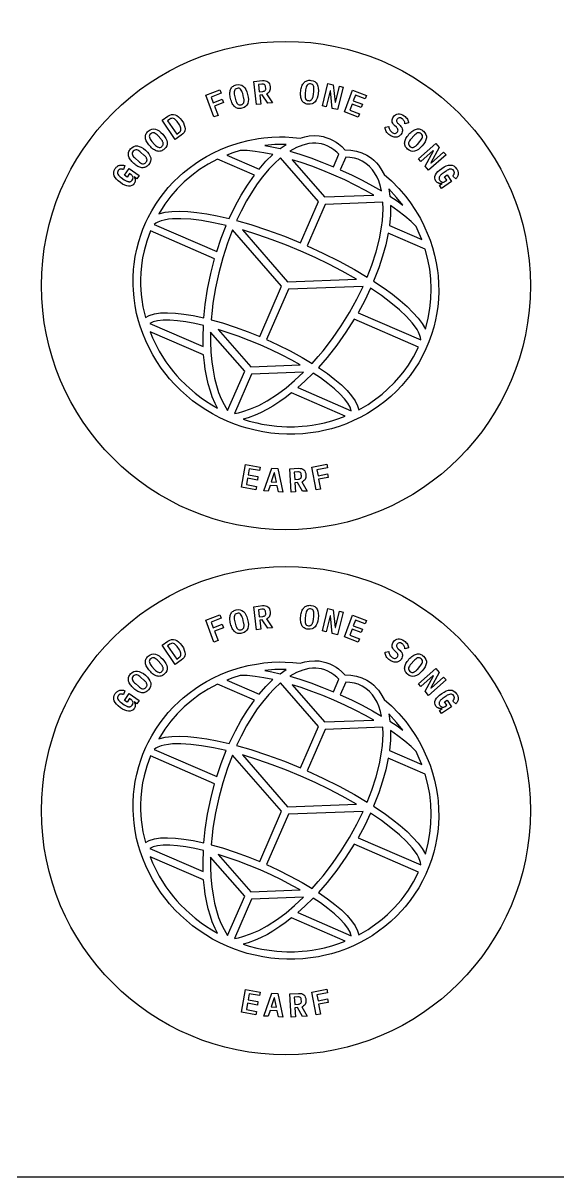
# Model space of a CAD drawing. Header units: millimetres. Extents: x 0 to 600, y 0 to 400.
# Drawn here: x 309.5 to 353.2, y 0 to 94.5 of the extents above; entities that cross this region are included whole.
import ezdxf

# ---------------------------------------------------------------- set-up
doc = ezdxf.new("R2010")
doc.units = ezdxf.units.MM
for name, color, linetype in [('CUT', 7, 'Continuous'), ('ENGRAVE_BACK_MIRRORED', 7, 'Continuous'), ('ENGRAVE_FRONT', 7, 'Continuous'), ('SHEET', 7, 'Continuous')]:
    doc.layers.add(name, color=color, linetype=linetype)

msp = doc.modelspace()

# ---------------------------------------------------------------- linework, layer by layer
at = {"layer": 'CUT'}
for centre in [(331, 73), (331, 30)]:
    msp.add_circle(centre, 20, dxfattribs=at)
at = {"layer": 'ENGRAVE_BACK_MIRRORED'}
for points in [[(342.992, 76.107), (343.16, 75.486), (343.295, 74.859), (343.396, 74.226), (343.445, 73.797), (343.49, 73.16), (343.499, 72.522), (343.475, 71.891), (343.417, 71.258), (343.324, 70.629), (343.243, 70.208), (343.094, 69.591), (342.912, 68.983), (342.697, 68.386), (342.452, 67.807), (342.174, 67.238), (341.865, 66.684), (341.526, 66.147), (341.158, 65.629), (340.763, 65.132), (340.48, 64.808), (340.045, 64.351), (339.58, 63.914), (339.092, 63.502), (338.582, 63.116), (338.052, 62.758), (337.682, 62.531), (337.12, 62.22), (336.541, 61.939), (335.947, 61.688), (335.345, 61.469), (334.726, 61.28), (334.096, 61.124), (333.667, 61.036), (333.024, 60.934), (332.376, 60.866), (331.724, 60.83), (331.071, 60.828), (330.417, 60.859), (329.77, 60.922), (329.121, 61.019), (328.477, 61.149), (327.84, 61.311), (327.416, 61.439), (326.795, 61.654), (326.187, 61.899), (325.588, 62.177), (325.006, 62.484), (324.441, 62.819), (323.894, 63.182), (323.366, 63.572), (322.858, 63.988), (322.377, 64.425), (321.916, 64.888), (321.479, 65.374), (321.199, 65.714), (320.807, 66.235), (320.442, 66.773), (320.109, 67.325), (319.803, 67.896), (319.527, 68.482), (319.283, 69.079), (319.071, 69.688), (318.947, 70.104), (318.79, 70.727), (318.667, 71.351), (318.577, 71.985), (318.522, 72.622), (318.503, 73.053), (318.505, 73.69), (318.54, 74.32), (318.584, 74.748), (318.676, 75.377), (318.802, 75.994), (318.962, 76.608), (319.155, 77.212), (319.303, 77.614), (319.548, 78.193), (319.733, 78.579), (320.029, 79.133), (320.358, 79.676), (320.716, 80.2), (320.974, 80.543), (321.375, 81.029), (321.806, 81.498), (322.262, 81.943), (322.584, 82.229), (323.075, 82.629), (323.592, 83.006), (323.953, 83.245), (324.503, 83.576), (325.071, 83.877), (325.65, 84.146), (326.249, 84.387), (326.66, 84.533), (327.28, 84.721), (327.904, 84.876), (328.761, 85.035), (329.192, 85.092), (329.836, 85.15), (330.488, 85.174), (330.929, 85.172), (331.578, 85.142), (332.161, 85.086), (332.542, 85.19), (332.907, 85.253), (333.364, 85.279), (333.719, 85.256), (334.046, 85.199), (334.277, 85.137), (334.588, 85.022), (334.806, 84.919), (335.099, 84.747), (335.301, 84.605), (335.571, 84.38), (335.825, 84.128), (336.303, 84.104), (336.773, 84.021), (337.216, 83.881), (337.629, 83.682), (338.007, 83.427), (338.182, 83.279), (338.419, 83.041), (338.575, 82.853), (338.775, 82.569), (339.028, 82.109), (339.627, 81.572), (340.233, 80.952), (340.798, 80.29), (341.193, 79.765), (341.555, 79.231), (341.782, 78.862), (341.999, 78.482), (342.292, 77.91), (342.641, 77.116), (342.793, 76.714), (342.992, 76.107)], [(331.032, 84.556), (330.084, 84.549), (329.285, 84.485), (329.846, 84.374), (330.529, 84.215), (331.032, 84.556)], [(335.33, 83.759), (335.161, 83.924), (334.927, 84.118), (334.685, 84.283), (334.435, 84.418), (334.178, 84.524), (333.913, 84.6), (333.456, 84.663), (333.171, 84.661), (332.878, 84.63), (332.375, 84.511), (331.855, 84.306), (331.309, 84.006), (332.129, 83.758), (333.032, 83.454), (333.947, 83.114), (334.886, 82.733), (335.33, 83.759)], [(328.417, 82.047), (325.401, 83.355), (324.626, 82.939), (323.942, 82.503), (323.293, 82.02), (322.681, 81.494), (322.109, 80.927), (321.581, 80.321), (321.098, 79.679), (320.593, 78.884), (321.111, 79.006), (321.67, 79.071), (322.293, 79.089), (322.979, 79.061), (323.722, 78.989), (324.52, 78.873), (325.364, 78.715), (326.361, 78.487), (326.869, 79.546), (327.344, 80.416), (327.848, 81.235), (328.417, 82.047)], [(329.933, 83.727), (329.207, 83.876), (328.489, 83.99), (327.834, 84.057), (327.259, 84.077), (326.658, 83.883), (326.16, 83.694), (328.809, 82.546), (329.367, 83.177), (329.933, 83.727)], [(326.964, 78.332), (328.122, 77.997), (329.488, 77.549), (330.876, 77.037), (332.185, 76.505), (333.657, 79.899), (330.559, 83.458), (330.027, 82.974), (329.599, 82.524), (329.073, 81.895), (328.661, 81.341), (328.262, 80.745), (327.781, 79.946), (327.326, 79.092), (326.964, 78.332)], [(338.184, 80.413), (337.513, 80.79), (336.677, 81.228), (335.811, 81.649), (334.924, 82.05), (334.025, 82.424), (333.125, 82.768), (332.234, 83.079), (331.5, 83.311), (334.15, 80.266), (338.184, 80.413)], [(335.448, 82.489), (336.368, 82.064), (337.241, 81.629), (338.081, 81.177), (338.822, 80.749), (338.735, 81.125), (338.592, 81.568), (338.462, 81.872), (338.26, 82.236), (338.089, 82.48), (337.834, 82.764), (337.551, 83.003), (337.239, 83.196), (336.898, 83.345), (336.623, 83.426), (336.232, 83.495), (335.893, 83.515), (335.448, 82.489)], [(340.555, 79.599), (340.056, 80.225), (339.413, 80.922), (339.508, 80.322), (340.091, 79.932), (340.555, 79.599)], [(338.826, 77.782), (338.894, 78.328), (338.932, 78.801), (338.948, 79.258), (338.935, 79.826), (334.22, 79.655), (332.748, 76.261), (334.032, 75.669), (335.354, 75.006), (336.615, 74.315), (337.651, 73.698), (338.025, 74.667), (338.379, 75.76), (338.65, 76.821), (338.826, 77.782)], [(342.114, 76.777), (341.912, 77.27), (341.643, 77.841), (341.235, 78.247), (340.739, 78.679), (340.164, 79.125), (339.559, 79.553), (339.544, 78.764), (339.466, 77.926), (342.114, 76.777)], [(326.115, 77.916), (325.071, 78.148), (324.104, 78.318), (323.215, 78.427), (322.415, 78.474), (321.715, 78.459), (321.406, 78.429), (321.039, 78.368), (320.8, 78.306), (320.531, 78.206), (320.368, 78.12), (320.216, 78.01), (325.345, 75.786), (325.71, 76.873), (326.115, 77.916)], [(325.832, 75.28), (325.5, 74.045), (325.234, 72.808), (325.034, 71.573), (324.959, 70.961), (324.89, 70.205), (325.801, 69.942), (326.849, 69.599), (327.916, 69.205), (328.855, 68.824), (330.642, 72.945), (326.629, 77.554), (326.217, 76.469), (325.832, 75.28)], [(332.223, 75.821), (331.047, 76.311), (329.87, 76.761), (328.705, 77.167), (327.435, 77.563), (331.135, 73.312), (336.767, 73.516), (335.611, 74.173), (334.518, 74.746), (333.384, 75.298), (332.223, 75.821)], [(319.503, 70.395), (319.811, 70.557), (320.243, 70.688), (320.741, 70.761), (321.319, 70.782), (321.956, 70.752), (322.661, 70.673), (323.418, 70.546), (324.286, 70.358), (324.398, 71.447), (324.592, 72.712), (324.854, 73.977), (325.169, 75.194), (319.909, 77.475), (319.609, 76.632), (319.4, 75.858), (319.28, 75.268), (319.218, 74.871), (319.137, 74.072), (319.114, 73.468), (319.117, 73.065), (319.165, 72.259), (319.211, 71.857), (319.307, 71.256), (319.503, 70.395)], [(338.176, 73.365), (339.024, 72.792), (339.716, 72.285), (340.347, 71.781), (340.907, 71.288), (341.396, 70.807), (341.809, 70.339), (342.143, 69.887), (342.408, 69.426), (342.643, 70.338), (342.782, 71.129), (342.863, 71.928), (342.887, 72.733), (342.852, 73.54), (342.76, 74.344), (342.611, 75.141), (342.386, 75.991), (339.369, 77.299), (339.166, 76.328), (338.912, 75.401), (338.602, 74.459), (338.176, 73.365)], [(336.197, 70.786), (336.801, 71.88), (337.312, 72.922), (331.204, 72.701), (329.418, 68.58), (330.339, 68.155), (331.355, 67.645), (332.322, 67.115), (333.136, 66.629), (333.641, 67.196), (334.037, 67.67), (334.801, 68.66), (335.522, 69.7), (336.197, 70.786)], [(342.028, 68.553), (342.005, 68.739), (341.956, 68.917), (341.845, 69.182), (341.726, 69.399), (341.521, 69.708), (341.331, 69.954), (340.864, 70.475), (340.283, 71.027), (339.596, 71.601), (338.811, 72.191), (337.927, 72.795), (337.443, 71.786), (336.899, 70.777), (342.028, 68.553)], [(324.246, 69.737), (323.557, 69.893), (322.81, 70.03), (322.122, 70.121), (321.503, 70.164), (320.959, 70.161), (320.502, 70.113), (320.139, 70.025), (319.867, 69.9), (324.231, 68.007), (324.219, 68.781), (324.246, 69.737)], [(333.661, 66.294), (334.391, 65.789), (335.001, 65.322), (335.541, 64.862), (335.998, 64.418), (336.378, 63.981), (336.665, 63.568), (336.865, 63.163), (336.957, 62.828), (337.72, 63.273), (338.058, 63.497), (338.548, 63.855), (338.864, 64.107), (339.319, 64.506), (339.891, 65.073), (340.419, 65.679), (340.666, 65.996), (341.015, 66.486), (341.437, 67.168), (341.847, 67.963), (336.587, 70.243), (335.914, 69.182), (335.169, 68.126), (334.379, 67.12), (333.661, 66.294)], [(319.886, 69.223), (320.088, 68.73), (320.35, 68.174), (320.641, 67.63), (320.851, 67.276), (321.188, 66.758), (321.429, 66.422), (321.811, 65.933), (322.08, 65.618), (322.36, 65.312), (322.799, 64.87), (323.105, 64.588), (323.581, 64.184), (324.078, 63.804), (324.419, 63.565), (324.947, 63.228), (325.401, 62.967), (325.205, 63.356), (324.975, 63.902), (324.819, 64.348), (324.642, 64.966), (324.527, 65.462), (324.403, 66.145), (324.331, 66.685), (324.27, 67.322), (319.886, 69.223)], [(324.869, 67.549), (324.94, 66.754), (325.036, 66.073), (325.162, 65.428), (325.316, 64.821), (325.498, 64.256), (325.706, 63.736), (325.938, 63.263), (326.234, 62.779), (327.626, 65.99), (324.839, 69.193), (324.835, 68.395), (324.869, 67.549)], [(325.47, 69.402), (328.12, 66.357), (332.154, 66.504), (331.482, 66.881), (330.647, 67.319), (329.781, 67.741), (328.893, 68.141), (327.994, 68.515), (327.095, 68.859), (326.204, 69.17), (325.47, 69.402)], [(326.797, 62.535), (327.108, 62.591), (327.476, 62.683), (328.115, 62.899), (328.78, 63.193), (329.464, 63.563), (330.301, 64.104), (331.007, 64.632), (331.712, 65.226), (332.432, 65.9), (328.189, 65.746), (326.797, 62.535)], [(336.347, 62.754), (336.252, 63.038), (336.068, 63.364), (335.791, 63.731), (335.422, 64.129), (334.967, 64.552), (334.43, 64.992), (333.82, 65.443), (333.235, 65.839), (332.556, 65.167), (331.982, 64.647), (336.347, 62.754)], [(331.456, 64.206), (330.949, 63.815), (330.505, 63.499), (329.923, 63.123), (329.482, 62.868), (328.909, 62.574), (328.477, 62.383), (327.922, 62.178), (327.504, 62.055), (328.004, 61.902), (328.611, 61.747), (329.019, 61.662), (329.636, 61.559), (330.256, 61.487), (330.671, 61.457), (331.086, 61.441), (331.709, 61.443), (332.329, 61.477), (332.741, 61.518), (333.15, 61.572), (333.76, 61.679), (334.162, 61.768), (334.757, 61.927), (335.342, 62.117), (335.84, 62.306), (331.456, 64.206)], [(342.992, 33.107), (343.16, 32.486), (343.295, 31.859), (343.396, 31.226), (343.445, 30.797), (343.49, 30.16), (343.499, 29.522), (343.475, 28.891), (343.417, 28.258), (343.324, 27.629), (343.243, 27.208), (343.094, 26.591), (342.912, 25.983), (342.697, 25.386), (342.452, 24.807), (342.174, 24.238), (341.865, 23.684), (341.526, 23.147), (341.158, 22.629), (340.763, 22.132), (340.48, 21.808), (340.045, 21.351), (339.58, 20.914), (339.092, 20.502), (338.582, 20.116), (338.052, 19.758), (337.682, 19.531), (337.12, 19.22), (336.541, 18.939), (335.947, 18.688), (335.345, 18.469), (334.726, 18.28), (334.096, 18.124), (333.667, 18.036), (333.024, 17.934), (332.376, 17.866), (331.724, 17.83), (331.071, 17.828), (330.417, 17.859), (329.77, 17.922), (329.121, 18.019), (328.477, 18.149), (327.84, 18.311), (327.416, 18.439), (326.795, 18.654), (326.187, 18.899), (325.588, 19.177), (325.006, 19.484), (324.441, 19.819), (323.894, 20.182), (323.366, 20.572), (322.858, 20.988), (322.377, 21.425), (321.916, 21.888), (321.479, 22.374), (321.199, 22.714), (320.807, 23.235), (320.442, 23.773), (320.109, 24.325), (319.803, 24.896), (319.527, 25.482), (319.283, 26.079), (319.071, 26.688), (318.947, 27.104), (318.79, 27.727), (318.667, 28.351), (318.577, 28.985), (318.522, 29.622), (318.503, 30.053), (318.505, 30.69), (318.54, 31.32), (318.584, 31.748), (318.676, 32.377), (318.802, 32.994), (318.962, 33.608), (319.155, 34.212), (319.303, 34.614), (319.548, 35.193), (319.733, 35.579), (320.029, 36.133), (320.358, 36.676), (320.716, 37.2), (320.974, 37.543), (321.375, 38.029), (321.806, 38.498), (322.262, 38.943), (322.584, 39.229), (323.075, 39.629), (323.592, 40.006), (323.953, 40.245), (324.503, 40.576), (325.071, 40.877), (325.65, 41.146), (326.249, 41.387), (326.66, 41.533), (327.28, 41.721), (327.904, 41.876), (328.761, 42.035), (329.192, 42.092), (329.836, 42.15), (330.488, 42.174), (330.929, 42.172), (331.578, 42.142), (332.161, 42.086), (332.542, 42.19), (332.907, 42.253), (333.364, 42.279), (333.719, 42.256), (334.046, 42.199), (334.277, 42.137), (334.588, 42.022), (334.806, 41.919), (335.099, 41.747), (335.301, 41.605), (335.571, 41.38), (335.825, 41.128), (336.303, 41.104), (336.773, 41.021), (337.216, 40.881), (337.629, 40.682), (338.007, 40.427), (338.182, 40.279), (338.419, 40.041), (338.575, 39.853), (338.775, 39.569), (339.028, 39.109), (339.627, 38.572), (340.233, 37.952), (340.798, 37.29), (341.193, 36.765), (341.555, 36.231), (341.782, 35.862), (341.999, 35.482), (342.292, 34.91), (342.641, 34.116), (342.793, 33.714), (342.992, 33.107)], [(335.33, 40.759), (335.161, 40.924), (334.927, 41.118), (334.685, 41.283), (334.435, 41.418), (334.178, 41.524), (333.913, 41.6), (333.456, 41.663), (333.171, 41.661), (332.878, 41.63), (332.375, 41.511), (331.855, 41.306), (331.309, 41.006), (332.129, 40.758), (333.032, 40.454), (333.947, 40.114), (334.886, 39.733), (335.33, 40.759)], [(329.933, 40.727), (329.207, 40.876), (328.489, 40.99), (327.834, 41.057), (327.259, 41.077), (326.658, 40.883), (326.16, 40.694), (328.809, 39.546), (329.367, 40.177), (329.933, 40.727)], [(331.032, 41.556), (330.084, 41.549), (329.285, 41.485), (329.846, 41.374), (330.529, 41.215), (331.032, 41.556)], [(328.417, 39.047), (325.401, 40.355), (324.626, 39.939), (323.942, 39.503), (323.293, 39.02), (322.681, 38.494), (322.109, 37.927), (321.581, 37.321), (321.098, 36.679), (320.593, 35.884), (321.111, 36.006), (321.67, 36.071), (322.293, 36.089), (322.979, 36.061), (323.722, 35.989), (324.52, 35.873), (325.364, 35.715), (326.361, 35.487), (326.869, 36.546), (327.344, 37.416), (327.848, 38.235), (328.417, 39.047)], [(326.964, 35.332), (328.122, 34.997), (329.488, 34.549), (330.876, 34.037), (332.185, 33.505), (333.657, 36.899), (330.559, 40.458), (330.027, 39.974), (329.599, 39.524), (329.073, 38.895), (328.661, 38.341), (328.262, 37.745), (327.781, 36.946), (327.326, 36.092), (326.964, 35.332)], [(338.184, 37.413), (337.513, 37.79), (336.677, 38.228), (335.811, 38.649), (334.924, 39.05), (334.025, 39.424), (333.125, 39.768), (332.234, 40.079), (331.5, 40.311), (334.15, 37.266), (338.184, 37.413)], [(335.448, 39.489), (336.368, 39.064), (337.241, 38.629), (338.081, 38.177), (338.822, 37.749), (338.735, 38.125), (338.592, 38.568), (338.462, 38.872), (338.26, 39.236), (338.089, 39.48), (337.834, 39.764), (337.551, 40.003), (337.239, 40.196), (336.898, 40.345), (336.623, 40.426), (336.232, 40.495), (335.893, 40.515), (335.448, 39.489)], [(340.555, 36.599), (340.056, 37.225), (339.413, 37.922), (339.508, 37.322), (340.091, 36.932), (340.555, 36.599)], [(338.826, 34.782), (338.894, 35.328), (338.932, 35.801), (338.948, 36.258), (338.935, 36.826), (334.22, 36.655), (332.748, 33.261), (334.032, 32.669), (335.354, 32.006), (336.615, 31.315), (337.651, 30.698), (338.025, 31.667), (338.379, 32.76), (338.65, 33.821), (338.826, 34.782)], [(342.114, 33.777), (341.912, 34.27), (341.643, 34.841), (341.235, 35.247), (340.739, 35.679), (340.164, 36.125), (339.559, 36.553), (339.544, 35.764), (339.466, 34.926), (342.114, 33.777)], [(326.115, 34.916), (325.071, 35.148), (324.104, 35.318), (323.215, 35.427), (322.415, 35.474), (321.715, 35.459), (321.406, 35.429), (321.039, 35.368), (320.8, 35.306), (320.531, 35.206), (320.368, 35.12), (320.216, 35.01), (325.345, 32.786), (325.71, 33.873), (326.115, 34.916)], [(319.503, 27.395), (319.811, 27.557), (320.243, 27.688), (320.741, 27.761), (321.319, 27.782), (321.956, 27.752), (322.661, 27.673), (323.418, 27.546), (324.286, 27.358), (324.398, 28.447), (324.592, 29.712), (324.854, 30.977), (325.169, 32.194), (319.909, 34.475), (319.609, 33.632), (319.4, 32.858), (319.28, 32.268), (319.218, 31.871), (319.137, 31.072), (319.114, 30.468), (319.117, 30.065), (319.165, 29.259), (319.211, 28.857), (319.307, 28.256), (319.503, 27.395)], [(325.832, 32.28), (325.5, 31.045), (325.234, 29.808), (325.034, 28.573), (324.959, 27.961), (324.89, 27.205), (325.801, 26.942), (326.849, 26.599), (327.916, 26.205), (328.855, 25.824), (330.642, 29.945), (326.629, 34.554), (326.217, 33.469), (325.832, 32.28)], [(332.223, 32.821), (331.047, 33.311), (329.87, 33.761), (328.705, 34.167), (327.435, 34.563), (331.135, 30.312), (336.767, 30.516), (335.611, 31.173), (334.518, 31.746), (333.384, 32.298), (332.223, 32.821)], [(338.176, 30.365), (339.024, 29.792), (339.716, 29.285), (340.347, 28.781), (340.907, 28.288), (341.396, 27.807), (341.809, 27.339), (342.143, 26.887), (342.408, 26.426), (342.643, 27.338), (342.782, 28.129), (342.863, 28.928), (342.887, 29.733), (342.852, 30.54), (342.76, 31.344), (342.611, 32.141), (342.386, 32.991), (339.369, 34.299), (339.166, 33.328), (338.912, 32.401), (338.602, 31.459), (338.176, 30.365)], [(336.197, 27.786), (336.801, 28.88), (337.312, 29.922), (331.204, 29.701), (329.418, 25.58), (330.339, 25.155), (331.355, 24.645), (332.322, 24.115), (333.136, 23.629), (333.641, 24.196), (334.037, 24.67), (334.801, 25.66), (335.522, 26.7), (336.197, 27.786)], [(342.028, 25.553), (342.005, 25.739), (341.956, 25.917), (341.845, 26.182), (341.726, 26.399), (341.521, 26.708), (341.331, 26.954), (340.864, 27.475), (340.283, 28.027), (339.596, 28.601), (338.811, 29.191), (337.927, 29.795), (337.443, 28.786), (336.899, 27.777), (342.028, 25.553)], [(324.246, 26.737), (323.557, 26.893), (322.81, 27.03), (322.122, 27.121), (321.503, 27.164), (320.959, 27.161), (320.502, 27.113), (320.139, 27.025), (319.867, 26.9), (324.231, 25.007), (324.219, 25.781), (324.246, 26.737)], [(333.661, 23.294), (334.391, 22.789), (335.001, 22.322), (335.541, 21.862), (335.998, 21.418), (336.378, 20.981), (336.665, 20.568), (336.865, 20.163), (336.957, 19.828), (337.72, 20.273), (338.058, 20.497), (338.548, 20.855), (338.864, 21.107), (339.319, 21.506), (339.891, 22.073), (340.419, 22.679), (340.666, 22.996), (341.015, 23.486), (341.437, 24.168), (341.847, 24.963), (336.587, 27.243), (335.914, 26.182), (335.169, 25.126), (334.379, 24.12), (333.661, 23.294)], [(319.886, 26.223), (320.088, 25.73), (320.35, 25.174), (320.641, 24.63), (320.851, 24.276), (321.188, 23.758), (321.429, 23.422), (321.811, 22.933), (322.08, 22.618), (322.36, 22.312), (322.799, 21.87), (323.105, 21.588), (323.581, 21.184), (324.078, 20.804), (324.419, 20.565), (324.947, 20.228), (325.401, 19.967), (325.205, 20.356), (324.975, 20.902), (324.819, 21.348), (324.642, 21.966), (324.527, 22.462), (324.403, 23.145), (324.331, 23.685), (324.27, 24.322), (319.886, 26.223)], [(324.869, 24.549), (324.94, 23.754), (325.036, 23.073), (325.162, 22.428), (325.316, 21.821), (325.498, 21.256), (325.706, 20.736), (325.938, 20.263), (326.234, 19.779), (327.626, 22.99), (324.839, 26.193), (324.835, 25.395), (324.869, 24.549)], [(325.47, 26.402), (328.12, 23.357), (332.154, 23.504), (331.482, 23.881), (330.647, 24.319), (329.781, 24.741), (328.893, 25.141), (327.994, 25.515), (327.095, 25.859), (326.204, 26.17), (325.47, 26.402)], [(326.797, 19.535), (327.108, 19.591), (327.476, 19.683), (328.115, 19.899), (328.78, 20.193), (329.464, 20.563), (330.301, 21.104), (331.007, 21.632), (331.712, 22.226), (332.432, 22.9), (328.189, 22.746), (326.797, 19.535)], [(336.347, 19.754), (336.252, 20.038), (336.068, 20.364), (335.791, 20.731), (335.422, 21.129), (334.967, 21.552), (334.43, 21.992), (333.82, 22.443), (333.235, 22.839), (332.556, 22.167), (331.982, 21.647), (336.347, 19.754)], [(331.456, 21.206), (330.949, 20.815), (330.505, 20.499), (329.923, 20.123), (329.482, 19.868), (328.909, 19.574), (328.477, 19.383), (327.922, 19.178), (327.504, 19.055), (328.004, 18.902), (328.611, 18.747), (329.019, 18.662), (329.636, 18.559), (330.256, 18.487), (330.671, 18.457), (331.086, 18.441), (331.709, 18.443), (332.329, 18.477), (332.741, 18.518), (333.15, 18.572), (333.76, 18.679), (334.162, 18.768), (334.757, 18.927), (335.342, 19.117), (335.84, 19.306), (331.456, 21.206)]]:
    msp.add_lwpolyline(points, close=True, dxfattribs=at)
at = {"layer": 'ENGRAVE_FRONT'}
for points in [[(329.692, 89.403), (329.717, 89.276), (329.723, 89.176), (329.716, 89.082), (329.696, 88.995), (329.663, 88.915), (329.618, 88.844), (329.561, 88.785), (329.492, 88.737), (329.411, 88.702), (329.908, 87.978), (329.519, 87.93), (329.07, 88.619), (328.857, 88.593), (328.946, 87.861), (328.592, 87.818), (328.362, 89.704), (329.078, 89.791), (329.209, 89.797), (329.326, 89.781), (329.429, 89.744), (329.519, 89.685), (329.593, 89.608), (329.651, 89.514), (329.692, 89.403)], [(332.24, 88.328), (332.22, 88.411), (332.207, 88.501), (332.2, 88.597), (332.199, 88.699), (332.204, 88.807), (332.215, 88.92), (332.231, 89.031), (332.252, 89.136), (332.277, 89.235), (332.307, 89.327), (332.342, 89.412), (332.381, 89.488), (332.425, 89.557), (332.474, 89.618), (332.528, 89.671), (332.587, 89.715), (332.651, 89.752), (332.72, 89.781), (332.795, 89.801), (332.874, 89.813), (332.958, 89.815), (333.047, 89.808), (333.217, 89.771), (333.358, 89.705), (333.472, 89.61), (333.556, 89.486), (333.615, 89.336), (333.649, 89.162), (333.658, 88.966), (333.642, 88.746), (333.604, 88.529), (333.549, 88.341), (333.474, 88.18), (333.381, 88.048), (333.269, 87.948), (333.136, 87.883), (332.983, 87.853), (332.81, 87.858), (332.721, 87.872), (332.64, 87.895), (332.566, 87.925), (332.499, 87.963), (332.439, 88.007), (332.385, 88.058), (332.339, 88.116), (332.299, 88.18), (332.266, 88.251), (332.24, 88.328)], [(325.156, 87.699), (325.446, 86.936), (325.113, 86.809), (324.437, 88.585), (325.597, 89.026), (325.702, 88.752), (324.875, 88.437), (325.051, 87.974), (325.797, 88.258), (325.901, 87.983), (325.156, 87.699)], [(326.707, 87.767), (326.659, 87.838), (326.615, 87.917), (326.574, 88.004), (326.537, 88.099), (326.504, 88.201), (326.474, 88.311), (326.449, 88.421), (326.431, 88.527), (326.42, 88.628), (326.415, 88.724), (326.417, 88.816), (326.427, 88.901), (326.443, 88.981), (326.468, 89.056), (326.499, 89.124), (326.539, 89.187), (326.585, 89.244), (326.64, 89.296), (326.702, 89.341), (326.772, 89.38), (326.85, 89.412), (326.935, 89.438), (327.107, 89.463), (327.263, 89.452), (327.402, 89.403), (327.526, 89.317), (327.634, 89.197), (327.727, 89.047), (327.806, 88.867), (327.869, 88.656), (327.911, 88.44), (327.926, 88.244), (327.913, 88.068), (327.874, 87.911), (327.804, 87.778), (327.703, 87.67), (327.571, 87.587), (327.407, 87.53), (327.319, 87.512), (327.235, 87.504), (327.155, 87.506), (327.079, 87.517), (327.007, 87.538), (326.939, 87.566), (326.875, 87.604), (326.815, 87.65), (326.759, 87.704), (326.707, 87.767)], [(327.576, 88.095), (327.578, 88.141), (327.576, 88.19), (327.571, 88.241), (327.564, 88.295), (327.553, 88.351), (327.54, 88.409), (327.462, 88.724), (327.43, 88.835), (327.392, 88.932), (327.347, 89.014), (327.297, 89.081), (327.239, 89.131), (327.171, 89.159), (327.093, 89.167), (327.005, 89.155), (326.922, 89.125), (326.857, 89.082), (326.81, 89.025), (326.782, 88.954), (326.768, 88.871), (326.767, 88.778), (326.778, 88.674), (326.802, 88.561), (326.88, 88.243), (326.913, 88.132), (326.951, 88.035), (326.995, 87.953), (327.046, 87.886), (327.104, 87.837), (327.172, 87.808), (327.25, 87.8), (327.337, 87.812), (327.381, 87.826), (327.42, 87.842), (327.455, 87.863), (327.484, 87.887), (327.51, 87.914), (327.531, 87.944), (327.548, 87.977), (327.561, 88.014), (327.57, 88.053), (327.576, 88.095)], [(329.327, 89.341), (329.309, 89.39), (329.284, 89.43), (329.253, 89.46), (329.214, 89.481), (329.165, 89.493), (329.107, 89.497), (329.04, 89.493), (328.751, 89.458), (328.823, 88.869), (329.112, 88.904), (329.178, 88.915), (329.233, 88.933), (329.277, 88.957), (329.311, 88.987), (329.334, 89.024), (329.348, 89.068), (329.353, 89.12), (329.35, 89.18), (329.338, 89.282), (329.327, 89.341)], [(333.168, 88.326), (333.187, 88.368), (333.202, 88.414), (333.216, 88.464), (333.228, 88.517), (333.239, 88.573), (333.247, 88.632), (333.286, 88.954), (333.295, 89.07), (333.294, 89.174), (333.282, 89.266), (333.258, 89.347), (333.222, 89.414), (333.168, 89.465), (333.098, 89.5), (333.012, 89.519), (332.924, 89.521), (332.847, 89.504), (332.783, 89.467), (332.732, 89.411), (332.69, 89.338), (332.656, 89.252), (332.629, 89.151), (332.61, 89.036), (332.571, 88.712), (332.562, 88.596), (332.563, 88.492), (332.575, 88.4), (332.599, 88.319), (332.635, 88.252), (332.689, 88.201), (332.759, 88.166), (332.845, 88.147), (332.891, 88.143), (332.933, 88.145), (332.973, 88.152), (333.009, 88.164), (333.042, 88.18), (333.073, 88.201), (333.1, 88.226), (333.125, 88.255), (333.148, 88.289), (333.168, 88.326)], [(335.672, 89.254), (335.216, 87.409), (334.791, 87.514), (334.635, 88.958), (334.608, 88.964), (334.281, 87.64), (333.985, 87.714), (334.441, 89.558), (334.867, 89.453), (335.023, 88.009), (335.049, 88.003), (335.377, 89.327), (335.672, 89.254)], [(336.407, 87.866), (336.221, 87.377), (337.009, 87.077), (336.905, 86.802), (335.783, 87.229), (336.459, 89.005), (337.581, 88.578), (337.476, 88.303), (336.687, 88.604), (336.511, 88.14), (337.272, 87.851), (337.167, 87.576), (336.407, 87.866)], [(322.494, 86.511), (322.609, 86.326), (322.689, 86.15), (322.736, 85.984), (322.748, 85.827), (322.724, 85.682), (322.664, 85.547), (322.567, 85.424), (322.433, 85.313), (321.948, 84.977), (320.866, 86.538), (321.351, 86.875), (321.502, 86.961), (321.652, 87.008), (321.799, 87.017), (321.944, 86.987), (322.086, 86.921), (322.226, 86.819), (322.362, 86.683), (322.494, 86.511)], [(339.108, 85.966), (339.412, 86.027), (339.424, 85.949), (339.442, 85.876), (339.467, 85.809), (339.498, 85.747), (339.535, 85.69), (339.578, 85.638), (339.627, 85.59), (339.682, 85.547), (339.748, 85.507), (339.812, 85.48), (339.872, 85.466), (339.93, 85.465), (339.985, 85.477), (340.035, 85.502), (340.081, 85.54), (340.123, 85.59), (340.15, 85.637), (340.166, 85.682), (340.172, 85.726), (340.167, 85.769), (340.151, 85.814), (340.124, 85.861), (340.085, 85.91), (340.034, 85.963), (339.887, 86.105), (339.803, 86.199), (339.741, 86.292), (339.703, 86.385), (339.687, 86.477), (339.69, 86.567), (339.709, 86.655), (339.743, 86.74), (339.792, 86.823), (339.874, 86.922), (339.965, 86.996), (340.065, 87.044), (340.175, 87.066), (340.291, 87.063), (340.411, 87.035), (340.534, 86.983), (340.661, 86.906), (340.747, 86.841), (340.821, 86.773), (340.885, 86.703), (340.937, 86.629), (340.978, 86.553), (341.009, 86.477), (341.03, 86.4), (341.041, 86.322), (340.741, 86.258), (340.733, 86.316), (340.718, 86.372), (340.698, 86.426), (340.673, 86.479), (340.64, 86.53), (340.6, 86.578), (340.552, 86.623), (340.497, 86.665), (340.376, 86.73), (340.269, 86.745), (340.176, 86.713), (340.096, 86.632), (340.07, 86.587), (340.055, 86.544), (340.05, 86.501), (340.055, 86.458), (340.072, 86.414), (340.1, 86.367), (340.139, 86.316), (340.191, 86.262), (340.334, 86.119), (340.413, 86.03), (340.472, 85.94), (340.512, 85.85), (340.532, 85.76), (340.534, 85.671), (340.517, 85.582), (340.484, 85.493), (340.432, 85.406), (340.392, 85.354), (340.35, 85.307), (340.304, 85.267), (340.255, 85.232), (340.204, 85.203), (340.15, 85.18), (340.093, 85.163), (340.035, 85.153), (339.974, 85.149), (339.912, 85.151), (339.848, 85.161), (339.782, 85.177), (339.715, 85.201), (339.647, 85.231), (339.578, 85.269), (339.508, 85.314), (339.414, 85.386), (339.333, 85.461), (339.266, 85.54), (339.212, 85.622), (339.171, 85.706), (339.139, 85.792), (339.118, 85.878), (339.108, 85.966)], [(322.093, 86.435), (322.023, 86.526), (321.952, 86.597), (321.879, 86.651), (321.805, 86.686), (321.729, 86.702), (321.652, 86.697), (321.574, 86.672), (321.494, 86.626), (321.317, 86.504), (322.074, 85.412), (322.251, 85.534), (322.321, 85.593), (322.372, 85.658), (322.404, 85.728), (322.416, 85.804), (322.409, 85.886), (322.384, 85.974), (322.341, 86.066), (322.281, 86.164), (322.093, 86.435)], [(320.395, 84.033), (320.32, 84.064), (320.244, 84.105), (320.168, 84.154), (320.091, 84.212), (320.014, 84.279), (319.937, 84.354), (319.859, 84.437), (319.787, 84.523), (319.721, 84.608), (319.664, 84.692), (319.615, 84.775), (319.574, 84.857), (319.543, 84.937), (319.52, 85.016), (319.507, 85.093), (319.503, 85.168), (319.509, 85.242), (319.523, 85.315), (319.547, 85.386), (319.581, 85.455), (319.625, 85.522), (319.679, 85.586), (319.743, 85.649), (319.883, 85.752), (320.026, 85.814), (320.172, 85.836), (320.322, 85.818), (320.473, 85.762), (320.626, 85.673), (320.779, 85.55), (320.933, 85.393), (321.071, 85.221), (321.176, 85.055), (321.247, 84.893), (321.284, 84.736), (321.285, 84.585), (321.247, 84.443), (321.168, 84.308), (321.05, 84.181), (320.98, 84.124), (320.909, 84.078), (320.838, 84.043), (320.765, 84.017), (320.692, 84.001), (320.618, 83.995), (320.544, 83.999), (320.47, 84.011), (320.395, 84.033)], [(320.95, 84.72), (320.935, 84.76), (320.916, 84.801), (320.892, 84.844), (320.863, 84.887), (320.832, 84.931), (320.796, 84.976), (320.757, 85.021), (320.542, 85.263), (320.461, 85.347), (320.382, 85.414), (320.305, 85.466), (320.229, 85.502), (320.154, 85.519), (320.081, 85.512), (320.008, 85.483), (319.937, 85.431), (319.877, 85.366), (319.839, 85.297), (319.825, 85.225), (319.833, 85.149), (319.859, 85.07), (319.902, 84.987), (319.96, 84.9), (320.034, 84.811), (320.251, 84.567), (320.331, 84.483), (320.41, 84.415), (320.488, 84.364), (320.564, 84.328), (320.638, 84.311), (320.712, 84.317), (320.784, 84.346), (320.856, 84.398), (320.889, 84.431), (320.915, 84.464), (320.936, 84.498), (320.952, 84.533), (320.961, 84.568), (320.966, 84.605), (320.965, 84.642), (320.96, 84.681), (320.95, 84.72)], [(340.728, 84.814), (340.75, 84.892), (340.781, 84.972), (340.822, 85.053), (340.87, 85.136), (340.928, 85.22), (340.993, 85.306), (341.067, 85.393), (341.144, 85.475), (341.221, 85.55), (341.298, 85.616), (341.374, 85.675), (341.451, 85.725), (341.527, 85.765), (341.602, 85.797), (341.677, 85.819), (341.752, 85.831), (341.826, 85.834), (341.899, 85.828), (341.973, 85.813), (342.045, 85.787), (342.117, 85.751), (342.187, 85.705), (342.257, 85.649), (342.375, 85.522), (342.454, 85.387), (342.493, 85.244), (342.492, 85.094), (342.454, 84.937), (342.383, 84.775), (342.279, 84.609), (342.141, 84.437), (341.986, 84.28), (341.833, 84.157), (341.68, 84.068), (341.529, 84.012), (341.38, 83.994), (341.233, 84.016), (341.09, 84.078), (340.95, 84.181), (340.886, 84.243), (340.832, 84.308), (340.789, 84.375), (340.755, 84.444), (340.731, 84.515), (340.716, 84.587), (340.711, 84.661), (340.715, 84.737), (340.728, 84.814)], [(341.474, 84.342), (341.512, 84.362), (341.551, 84.386), (341.59, 84.415), (341.63, 84.448), (341.67, 84.484), (341.711, 84.525), (341.751, 84.569), (341.966, 84.811), (342.04, 84.9), (342.098, 84.987), (342.141, 85.07), (342.167, 85.149), (342.175, 85.225), (342.161, 85.297), (342.123, 85.366), (342.063, 85.431), (341.992, 85.483), (341.919, 85.512), (341.846, 85.519), (341.771, 85.502), (341.695, 85.466), (341.618, 85.414), (341.539, 85.347), (341.458, 85.263), (341.241, 85.019), (341.167, 84.929), (341.109, 84.843), (341.067, 84.76), (341.04, 84.681), (341.032, 84.605), (341.047, 84.532), (341.084, 84.464), (341.144, 84.398), (341.18, 84.37), (341.216, 84.347), (341.252, 84.33), (341.288, 84.319), (341.325, 84.314), (341.362, 84.313), (341.399, 84.318), (341.436, 84.328), (341.474, 84.342)], [(319.139, 82.67), (319.06, 82.692), (318.98, 82.723), (318.899, 82.763), (318.816, 82.811), (318.731, 82.868), (318.645, 82.933), (318.558, 83.006), (318.476, 83.083), (318.401, 83.159), (318.334, 83.236), (318.275, 83.312), (318.224, 83.389), (318.183, 83.464), (318.152, 83.54), (318.129, 83.615), (318.116, 83.689), (318.113, 83.763), (318.119, 83.837), (318.134, 83.91), (318.159, 83.983), (318.194, 84.054), (318.24, 84.125), (318.296, 84.195), (318.423, 84.314), (318.557, 84.393), (318.7, 84.433), (318.85, 84.433), (319.007, 84.396), (319.169, 84.325), (319.336, 84.222), (319.509, 84.085), (319.666, 83.931), (319.79, 83.778), (319.88, 83.626), (319.937, 83.475), (319.956, 83.326), (319.935, 83.179), (319.873, 83.036), (319.771, 82.896), (319.708, 82.831), (319.644, 82.777), (319.577, 82.733), (319.508, 82.699), (319.438, 82.674), (319.365, 82.659), (319.291, 82.654), (319.216, 82.657), (319.139, 82.67)], [(319.607, 83.419), (319.587, 83.457), (319.563, 83.495), (319.534, 83.535), (319.5, 83.574), (319.464, 83.614), (319.423, 83.654), (319.379, 83.694), (319.136, 83.909), (319.046, 83.982), (318.959, 84.039), (318.876, 84.082), (318.796, 84.108), (318.72, 84.115), (318.648, 84.1), (318.58, 84.063), (318.515, 84.002), (318.463, 83.931), (318.434, 83.858), (318.429, 83.784), (318.445, 83.71), (318.482, 83.634), (318.534, 83.557), (318.602, 83.478), (318.686, 83.398), (318.931, 83.182), (319.021, 83.109), (319.108, 83.051), (319.191, 83.009), (319.271, 82.983), (319.347, 82.975), (319.419, 82.99), (319.487, 83.028), (319.552, 83.088), (319.581, 83.124), (319.603, 83.16), (319.62, 83.197), (319.631, 83.233), (319.636, 83.27), (319.636, 83.307), (319.631, 83.344), (319.621, 83.381), (319.607, 83.419)], [(343.897, 83.926), (344.099, 83.698), (342.673, 82.441), (342.383, 82.77), (343.077, 84.046), (343.059, 84.066), (342.036, 83.164), (341.834, 83.393), (343.26, 84.649), (343.55, 84.321), (342.856, 83.045), (342.874, 83.025), (343.897, 83.926)], [(318.664, 81.713), (318.67, 81.681), (318.673, 81.649), (318.674, 81.615), (318.672, 81.582), (318.667, 81.547), (318.659, 81.512), (318.647, 81.476), (318.632, 81.44), (318.612, 81.403), (318.589, 81.367), (318.499, 81.264), (318.393, 81.194), (318.271, 81.156), (318.132, 81.15), (317.98, 81.176), (317.817, 81.231), (317.643, 81.317), (317.459, 81.432), (317.277, 81.57), (317.131, 81.71), (317.021, 81.851), (316.947, 81.994), (316.91, 82.139), (316.913, 82.285), (316.956, 82.433), (317.039, 82.581), (317.08, 82.637), (317.122, 82.686), (317.166, 82.729), (317.211, 82.765), (317.258, 82.796), (317.305, 82.822), (317.354, 82.843), (317.403, 82.858), (317.454, 82.868), (317.505, 82.874), (317.557, 82.875), (317.609, 82.872), (317.662, 82.864), (317.716, 82.854), (317.769, 82.84), (317.822, 82.823), (317.714, 82.502), (317.684, 82.51), (317.653, 82.519), (317.623, 82.526), (317.593, 82.533), (317.563, 82.538), (317.534, 82.541), (317.506, 82.542), (317.477, 82.54), (317.45, 82.535), (317.423, 82.528), (317.397, 82.518), (317.371, 82.505), (317.346, 82.489), (317.323, 82.469), (317.3, 82.444), (317.278, 82.414), (317.238, 82.342), (317.221, 82.269), (317.225, 82.197), (317.251, 82.126), (317.296, 82.054), (317.357, 81.984), (317.434, 81.914), (317.527, 81.844), (317.778, 81.672), (317.828, 81.639), (317.878, 81.609), (317.926, 81.582), (317.973, 81.559), (318.02, 81.54), (318.065, 81.525), (318.109, 81.514), (318.151, 81.508), (318.192, 81.507), (318.231, 81.51), (318.269, 81.519), (318.305, 81.532), (318.338, 81.551), (318.371, 81.576), (318.401, 81.607), (318.429, 81.644), (318.465, 81.707), (318.486, 81.768), (318.493, 81.828), (318.485, 81.887), (318.464, 81.943), (318.433, 81.994), (318.391, 82.041), (318.338, 82.083), (318.21, 82.171), (318.014, 81.886), (317.801, 82.032), (318.177, 82.58), (318.996, 82.018), (318.816, 81.755), (318.598, 81.905), (318.586, 81.887), (318.602, 81.86), (318.617, 81.832), (318.631, 81.804), (318.644, 81.774), (318.655, 81.744), (318.664, 81.713)], [(343.572, 81.369), (343.54, 81.375), (343.508, 81.384), (343.477, 81.395), (343.446, 81.409), (343.416, 81.426), (343.386, 81.447), (343.357, 81.47), (343.329, 81.498), (343.302, 81.529), (343.276, 81.564), (343.212, 81.685), (343.185, 81.809), (343.194, 81.937), (343.238, 82.068), (343.317, 82.201), (343.428, 82.333), (343.57, 82.464), (343.744, 82.595), (343.938, 82.715), (344.121, 82.801), (344.293, 82.852), (344.453, 82.87), (344.601, 82.852), (344.736, 82.796), (344.858, 82.703), (344.967, 82.572), (345.004, 82.514), (345.035, 82.457), (345.059, 82.401), (345.077, 82.345), (345.089, 82.291), (345.096, 82.237), (345.097, 82.185), (345.094, 82.133), (345.085, 82.082), (345.072, 82.032), (345.055, 81.983), (345.033, 81.936), (345.007, 81.889), (344.978, 81.843), (344.946, 81.798), (344.911, 81.755), (344.65, 81.972), (344.669, 81.997), (344.687, 82.022), (344.705, 82.047), (344.722, 82.073), (344.738, 82.099), (344.751, 82.125), (344.762, 82.151), (344.77, 82.178), (344.776, 82.206), (344.779, 82.233), (344.779, 82.261), (344.777, 82.29), (344.77, 82.319), (344.76, 82.348), (344.745, 82.379), (344.725, 82.41), (344.672, 82.473), (344.61, 82.515), (344.542, 82.537), (344.466, 82.539), (344.383, 82.522), (344.295, 82.491), (344.202, 82.445), (344.104, 82.383), (343.852, 82.21), (343.803, 82.176), (343.758, 82.14), (343.716, 82.105), (343.677, 82.069), (343.642, 82.033), (343.612, 81.996), (343.586, 81.959), (343.565, 81.921), (343.549, 81.884), (343.538, 81.846), (343.533, 81.808), (343.532, 81.77), (343.538, 81.731), (343.549, 81.693), (343.568, 81.653), (343.592, 81.613), (343.637, 81.557), (343.687, 81.515), (343.74, 81.487), (343.798, 81.474), (343.858, 81.473), (343.917, 81.483), (343.976, 81.506), (344.035, 81.54), (344.163, 81.628), (343.967, 81.913), (344.18, 82.059), (344.556, 81.512), (343.737, 80.95), (343.557, 81.212), (343.774, 81.362), (343.762, 81.38), (343.731, 81.374), (343.7, 81.37), (343.668, 81.367), (343.636, 81.366), (343.604, 81.366), (343.572, 81.369)], [(328.715, 57.366), (328.662, 57.077), (327.862, 57.224), (327.767, 56.71), (328.597, 56.557), (328.544, 56.268), (327.363, 56.485), (327.707, 58.354), (328.888, 58.137), (328.834, 57.848), (328.004, 58), (327.915, 57.513), (328.715, 57.366)], [(330.759, 56.084), (330.381, 56.106), (330.277, 56.595), (329.715, 56.63), (329.555, 56.157), (329.197, 56.178), (329.844, 58.043), (330.339, 58.013), (330.759, 56.084)], [(330.235, 56.89), (330.073, 57.677), (330.051, 57.678), (329.795, 56.917), (330.235, 56.89)], [(332.464, 57.903), (332.534, 57.821), (332.586, 57.724), (332.62, 57.611), (332.637, 57.483), (332.637, 57.382), (332.625, 57.289), (332.599, 57.203), (332.562, 57.125), (332.512, 57.057), (332.452, 57.001), (332.38, 56.958), (332.297, 56.928), (332.749, 56.175), (332.358, 56.151), (331.952, 56.866), (331.737, 56.853), (331.782, 56.116), (331.426, 56.095), (331.311, 57.991), (332.031, 58.035), (332.162, 58.033), (332.278, 58.01), (332.378, 57.967), (332.464, 57.903)], [(332.265, 57.349), (332.265, 57.408), (332.259, 57.512), (332.251, 57.571), (332.237, 57.621), (332.214, 57.662), (332.185, 57.694), (332.147, 57.717), (332.1, 57.733), (332.042, 57.74), (331.975, 57.74), (331.684, 57.722), (331.72, 57.13), (332.011, 57.147), (332.078, 57.155), (332.134, 57.17), (332.179, 57.191), (332.214, 57.218), (332.239, 57.254), (332.256, 57.297), (332.265, 57.349)], [(334.409, 57.573), (334.462, 57.284), (333.678, 57.139), (333.825, 56.336), (333.475, 56.272), (333.131, 58.14), (334.352, 58.365), (334.405, 58.076), (333.535, 57.916), (333.625, 57.429), (334.409, 57.573)], [(326.707, 44.767), (326.659, 44.838), (326.615, 44.917), (326.574, 45.004), (326.537, 45.099), (326.504, 45.201), (326.474, 45.311), (326.449, 45.421), (326.431, 45.527), (326.42, 45.628), (326.415, 45.724), (326.417, 45.816), (326.427, 45.901), (326.443, 45.981), (326.468, 46.056), (326.499, 46.124), (326.539, 46.187), (326.585, 46.244), (326.64, 46.296), (326.702, 46.341), (326.772, 46.38), (326.85, 46.412), (326.935, 46.438), (327.107, 46.463), (327.263, 46.452), (327.402, 46.403), (327.526, 46.317), (327.634, 46.197), (327.727, 46.047), (327.806, 45.867), (327.869, 45.656), (327.911, 45.44), (327.926, 45.244), (327.913, 45.068), (327.874, 44.911), (327.804, 44.778), (327.703, 44.67), (327.571, 44.587), (327.407, 44.53), (327.319, 44.512), (327.235, 44.504), (327.155, 44.506), (327.079, 44.517), (327.007, 44.538), (326.939, 44.566), (326.875, 44.604), (326.815, 44.65), (326.759, 44.704), (326.707, 44.767)], [(329.692, 46.403), (329.717, 46.276), (329.723, 46.176), (329.716, 46.082), (329.696, 45.995), (329.663, 45.915), (329.618, 45.844), (329.561, 45.785), (329.492, 45.737), (329.411, 45.702), (329.908, 44.978), (329.519, 44.93), (329.07, 45.619), (328.857, 45.593), (328.946, 44.861), (328.592, 44.818), (328.362, 46.704), (329.078, 46.791), (329.209, 46.797), (329.326, 46.781), (329.429, 46.744), (329.519, 46.685), (329.593, 46.608), (329.651, 46.514), (329.692, 46.403)], [(329.327, 46.341), (329.309, 46.39), (329.284, 46.43), (329.253, 46.46), (329.214, 46.481), (329.165, 46.493), (329.107, 46.497), (329.04, 46.493), (328.751, 46.458), (328.823, 45.869), (329.112, 45.904), (329.178, 45.915), (329.233, 45.933), (329.277, 45.957), (329.311, 45.987), (329.334, 46.024), (329.348, 46.068), (329.353, 46.12), (329.35, 46.18), (329.338, 46.282), (329.327, 46.341)], [(332.24, 45.328), (332.22, 45.411), (332.207, 45.501), (332.2, 45.597), (332.199, 45.699), (332.204, 45.807), (332.215, 45.92), (332.231, 46.031), (332.252, 46.136), (332.277, 46.235), (332.307, 46.327), (332.342, 46.412), (332.381, 46.488), (332.425, 46.557), (332.474, 46.618), (332.528, 46.671), (332.587, 46.715), (332.651, 46.752), (332.72, 46.781), (332.795, 46.801), (332.874, 46.813), (332.958, 46.815), (333.047, 46.808), (333.217, 46.771), (333.358, 46.705), (333.472, 46.61), (333.556, 46.486), (333.615, 46.336), (333.649, 46.162), (333.658, 45.966), (333.642, 45.746), (333.604, 45.529), (333.549, 45.341), (333.474, 45.18), (333.381, 45.048), (333.269, 44.948), (333.136, 44.883), (332.983, 44.853), (332.81, 44.858), (332.721, 44.872), (332.64, 44.895), (332.566, 44.925), (332.499, 44.963), (332.439, 45.007), (332.385, 45.058), (332.339, 45.116), (332.299, 45.18), (332.266, 45.251), (332.24, 45.328)], [(333.168, 45.326), (333.187, 45.368), (333.202, 45.414), (333.216, 45.464), (333.228, 45.517), (333.239, 45.573), (333.247, 45.632), (333.286, 45.954), (333.295, 46.07), (333.294, 46.174), (333.282, 46.266), (333.258, 46.347), (333.222, 46.414), (333.168, 46.465), (333.098, 46.5), (333.012, 46.519), (332.924, 46.521), (332.847, 46.504), (332.783, 46.467), (332.732, 46.411), (332.69, 46.338), (332.656, 46.252), (332.629, 46.151), (332.61, 46.036), (332.571, 45.712), (332.562, 45.596), (332.563, 45.492), (332.575, 45.4), (332.599, 45.319), (332.635, 45.252), (332.689, 45.201), (332.759, 45.166), (332.845, 45.147), (332.891, 45.143), (332.933, 45.145), (332.973, 45.152), (333.009, 45.164), (333.042, 45.18), (333.073, 45.201), (333.1, 45.226), (333.125, 45.255), (333.148, 45.289), (333.168, 45.326)], [(335.672, 46.254), (335.216, 44.409), (334.791, 44.514), (334.635, 45.958), (334.608, 45.964), (334.281, 44.64), (333.985, 44.714), (334.441, 46.558), (334.867, 46.453), (335.023, 45.009), (335.049, 45.003), (335.377, 46.327), (335.672, 46.254)], [(325.156, 44.699), (325.446, 43.936), (325.113, 43.809), (324.437, 45.585), (325.597, 46.026), (325.702, 45.752), (324.875, 45.437), (325.051, 44.974), (325.797, 45.258), (325.901, 44.983), (325.156, 44.699)], [(327.576, 45.095), (327.578, 45.141), (327.576, 45.19), (327.571, 45.241), (327.564, 45.295), (327.553, 45.351), (327.54, 45.409), (327.462, 45.724), (327.43, 45.835), (327.392, 45.932), (327.347, 46.014), (327.297, 46.081), (327.239, 46.131), (327.171, 46.159), (327.093, 46.167), (327.005, 46.155), (326.922, 46.125), (326.857, 46.082), (326.81, 46.025), (326.782, 45.954), (326.768, 45.871), (326.767, 45.778), (326.778, 45.674), (326.802, 45.561), (326.88, 45.243), (326.913, 45.132), (326.951, 45.035), (326.995, 44.953), (327.046, 44.886), (327.104, 44.837), (327.172, 44.808), (327.25, 44.8), (327.337, 44.812), (327.381, 44.826), (327.42, 44.842), (327.455, 44.863), (327.484, 44.887), (327.51, 44.914), (327.531, 44.944), (327.548, 44.977), (327.561, 45.014), (327.57, 45.053), (327.576, 45.095)], [(336.407, 44.866), (336.221, 44.377), (337.009, 44.077), (336.905, 43.802), (335.783, 44.229), (336.459, 46.005), (337.581, 45.578), (337.476, 45.303), (336.687, 45.604), (336.511, 45.14), (337.272, 44.851), (337.167, 44.576), (336.407, 44.866)], [(322.494, 43.511), (322.609, 43.326), (322.689, 43.15), (322.736, 42.984), (322.748, 42.827), (322.724, 42.682), (322.664, 42.547), (322.567, 42.424), (322.433, 42.313), (321.948, 41.977), (320.866, 43.538), (321.351, 43.875), (321.502, 43.961), (321.652, 44.008), (321.799, 44.017), (321.944, 43.987), (322.086, 43.921), (322.226, 43.819), (322.362, 43.683), (322.494, 43.511)], [(322.093, 43.435), (322.023, 43.526), (321.952, 43.597), (321.879, 43.651), (321.805, 43.686), (321.729, 43.702), (321.652, 43.697), (321.574, 43.672), (321.494, 43.626), (321.317, 43.504), (322.074, 42.412), (322.251, 42.534), (322.321, 42.593), (322.372, 42.658), (322.404, 42.728), (322.416, 42.804), (322.409, 42.886), (322.384, 42.974), (322.341, 43.066), (322.281, 43.164), (322.093, 43.435)], [(339.108, 42.966), (339.412, 43.027), (339.424, 42.949), (339.442, 42.876), (339.467, 42.809), (339.498, 42.747), (339.535, 42.69), (339.578, 42.638), (339.627, 42.59), (339.682, 42.547), (339.748, 42.507), (339.812, 42.48), (339.872, 42.466), (339.93, 42.465), (339.985, 42.477), (340.035, 42.502), (340.081, 42.54), (340.123, 42.59), (340.15, 42.637), (340.166, 42.682), (340.172, 42.726), (340.167, 42.769), (340.151, 42.814), (340.124, 42.861), (340.085, 42.91), (340.034, 42.963), (339.887, 43.105), (339.803, 43.199), (339.741, 43.292), (339.703, 43.385), (339.687, 43.477), (339.69, 43.567), (339.709, 43.655), (339.743, 43.74), (339.792, 43.823), (339.874, 43.922), (339.965, 43.996), (340.065, 44.044), (340.175, 44.066), (340.291, 44.063), (340.411, 44.035), (340.534, 43.983), (340.661, 43.906), (340.747, 43.841), (340.821, 43.773), (340.885, 43.703), (340.937, 43.629), (340.978, 43.553), (341.009, 43.477), (341.03, 43.4), (341.041, 43.322), (340.741, 43.258), (340.733, 43.316), (340.718, 43.372), (340.698, 43.426), (340.673, 43.479), (340.64, 43.53), (340.6, 43.578), (340.552, 43.623), (340.497, 43.665), (340.376, 43.73), (340.269, 43.745), (340.176, 43.713), (340.096, 43.632), (340.07, 43.587), (340.055, 43.544), (340.05, 43.501), (340.055, 43.458), (340.072, 43.414), (340.1, 43.367), (340.139, 43.316), (340.191, 43.262), (340.334, 43.119), (340.413, 43.03), (340.472, 42.94), (340.512, 42.85), (340.532, 42.76), (340.534, 42.671), (340.517, 42.582), (340.484, 42.493), (340.432, 42.406), (340.392, 42.354), (340.35, 42.307), (340.304, 42.267), (340.255, 42.232), (340.204, 42.203), (340.15, 42.18), (340.093, 42.163), (340.035, 42.153), (339.974, 42.149), (339.912, 42.151), (339.848, 42.161), (339.782, 42.177), (339.715, 42.201), (339.647, 42.231), (339.578, 42.269), (339.508, 42.314), (339.414, 42.386), (339.333, 42.461), (339.266, 42.54), (339.212, 42.622), (339.171, 42.706), (339.139, 42.792), (339.118, 42.878), (339.108, 42.966)], [(320.395, 41.033), (320.32, 41.064), (320.244, 41.105), (320.168, 41.154), (320.091, 41.212), (320.014, 41.279), (319.937, 41.354), (319.859, 41.437), (319.787, 41.523), (319.721, 41.608), (319.664, 41.692), (319.615, 41.775), (319.574, 41.857), (319.543, 41.937), (319.52, 42.016), (319.507, 42.093), (319.503, 42.168), (319.509, 42.242), (319.523, 42.315), (319.547, 42.386), (319.581, 42.455), (319.625, 42.522), (319.679, 42.586), (319.743, 42.649), (319.883, 42.752), (320.026, 42.814), (320.172, 42.836), (320.322, 42.818), (320.473, 42.762), (320.626, 42.673), (320.779, 42.55), (320.933, 42.393), (321.071, 42.221), (321.176, 42.055), (321.247, 41.893), (321.284, 41.736), (321.285, 41.585), (321.247, 41.443), (321.168, 41.308), (321.05, 41.181), (320.98, 41.124), (320.909, 41.078), (320.838, 41.043), (320.765, 41.017), (320.692, 41.001), (320.618, 40.995), (320.544, 40.999), (320.47, 41.011), (320.395, 41.033)], [(340.728, 41.814), (340.75, 41.892), (340.781, 41.972), (340.822, 42.053), (340.87, 42.136), (340.928, 42.22), (340.993, 42.306), (341.067, 42.393), (341.144, 42.475), (341.221, 42.55), (341.298, 42.616), (341.374, 42.675), (341.451, 42.725), (341.527, 42.765), (341.602, 42.797), (341.677, 42.819), (341.752, 42.831), (341.826, 42.834), (341.899, 42.828), (341.973, 42.813), (342.045, 42.787), (342.117, 42.751), (342.187, 42.705), (342.257, 42.649), (342.375, 42.522), (342.454, 42.387), (342.493, 42.244), (342.492, 42.094), (342.454, 41.937), (342.383, 41.775), (342.279, 41.609), (342.141, 41.437), (341.986, 41.28), (341.833, 41.157), (341.68, 41.068), (341.529, 41.012), (341.38, 40.994), (341.233, 41.016), (341.09, 41.078), (340.95, 41.181), (340.886, 41.243), (340.832, 41.308), (340.789, 41.375), (340.755, 41.444), (340.731, 41.515), (340.716, 41.587), (340.711, 41.661), (340.715, 41.737), (340.728, 41.814)], [(320.95, 41.72), (320.935, 41.76), (320.916, 41.801), (320.892, 41.844), (320.863, 41.887), (320.832, 41.931), (320.796, 41.976), (320.757, 42.021), (320.542, 42.263), (320.461, 42.347), (320.382, 42.414), (320.305, 42.466), (320.229, 42.502), (320.154, 42.519), (320.081, 42.512), (320.008, 42.483), (319.937, 42.431), (319.877, 42.366), (319.839, 42.297), (319.825, 42.225), (319.833, 42.149), (319.859, 42.07), (319.902, 41.987), (319.96, 41.9), (320.034, 41.811), (320.251, 41.567), (320.331, 41.483), (320.41, 41.415), (320.488, 41.364), (320.564, 41.328), (320.638, 41.311), (320.712, 41.317), (320.784, 41.346), (320.856, 41.398), (320.889, 41.431), (320.915, 41.464), (320.936, 41.498), (320.952, 41.533), (320.961, 41.568), (320.966, 41.605), (320.965, 41.642), (320.96, 41.681), (320.95, 41.72)], [(341.474, 41.342), (341.512, 41.362), (341.551, 41.386), (341.59, 41.415), (341.63, 41.448), (341.67, 41.484), (341.711, 41.525), (341.751, 41.569), (341.966, 41.811), (342.04, 41.9), (342.098, 41.987), (342.141, 42.07), (342.167, 42.149), (342.175, 42.225), (342.161, 42.297), (342.123, 42.366), (342.063, 42.431), (341.992, 42.483), (341.919, 42.512), (341.846, 42.519), (341.771, 42.502), (341.695, 42.466), (341.618, 42.414), (341.539, 42.347), (341.458, 42.263), (341.241, 42.019), (341.167, 41.929), (341.109, 41.843), (341.067, 41.76), (341.04, 41.681), (341.032, 41.605), (341.047, 41.532), (341.084, 41.464), (341.144, 41.398), (341.18, 41.37), (341.216, 41.347), (341.252, 41.33), (341.288, 41.319), (341.325, 41.314), (341.362, 41.313), (341.399, 41.318), (341.436, 41.328), (341.474, 41.342)], [(343.897, 40.926), (344.099, 40.698), (342.673, 39.441), (342.383, 39.77), (343.077, 41.046), (343.059, 41.066), (342.036, 40.164), (341.834, 40.393), (343.26, 41.649), (343.55, 41.321), (342.856, 40.045), (342.874, 40.025), (343.897, 40.926)], [(319.139, 39.67), (319.06, 39.692), (318.98, 39.723), (318.899, 39.763), (318.816, 39.811), (318.731, 39.868), (318.645, 39.933), (318.558, 40.006), (318.476, 40.083), (318.401, 40.159), (318.334, 40.236), (318.275, 40.312), (318.224, 40.389), (318.183, 40.464), (318.152, 40.54), (318.129, 40.615), (318.116, 40.689), (318.113, 40.763), (318.119, 40.837), (318.134, 40.91), (318.159, 40.983), (318.194, 41.054), (318.24, 41.125), (318.296, 41.195), (318.423, 41.314), (318.557, 41.393), (318.7, 41.433), (318.85, 41.433), (319.007, 41.396), (319.169, 41.325), (319.336, 41.222), (319.509, 41.085), (319.666, 40.931), (319.79, 40.778), (319.88, 40.626), (319.937, 40.475), (319.956, 40.326), (319.935, 40.179), (319.873, 40.036), (319.771, 39.896), (319.708, 39.831), (319.644, 39.777), (319.577, 39.733), (319.508, 39.699), (319.438, 39.674), (319.365, 39.659), (319.291, 39.654), (319.216, 39.657), (319.139, 39.67)], [(319.607, 40.419), (319.587, 40.457), (319.563, 40.495), (319.534, 40.535), (319.5, 40.574), (319.464, 40.614), (319.423, 40.654), (319.379, 40.694), (319.136, 40.909), (319.046, 40.982), (318.959, 41.039), (318.876, 41.082), (318.796, 41.108), (318.72, 41.115), (318.648, 41.1), (318.58, 41.063), (318.515, 41.002), (318.463, 40.931), (318.434, 40.858), (318.429, 40.784), (318.445, 40.71), (318.482, 40.634), (318.534, 40.557), (318.602, 40.478), (318.686, 40.398), (318.931, 40.182), (319.021, 40.109), (319.108, 40.051), (319.191, 40.009), (319.271, 39.983), (319.347, 39.975), (319.419, 39.99), (319.487, 40.028), (319.552, 40.088), (319.581, 40.124), (319.603, 40.16), (319.62, 40.197), (319.631, 40.233), (319.636, 40.27), (319.636, 40.307), (319.631, 40.344), (319.621, 40.381), (319.607, 40.419)], [(318.664, 38.713), (318.67, 38.681), (318.673, 38.649), (318.674, 38.615), (318.672, 38.582), (318.667, 38.547), (318.659, 38.512), (318.647, 38.476), (318.632, 38.44), (318.612, 38.403), (318.589, 38.367), (318.499, 38.264), (318.393, 38.194), (318.271, 38.156), (318.132, 38.15), (317.98, 38.176), (317.817, 38.231), (317.643, 38.317), (317.459, 38.432), (317.277, 38.57), (317.131, 38.71), (317.021, 38.851), (316.947, 38.994), (316.91, 39.139), (316.913, 39.285), (316.956, 39.433), (317.039, 39.581), (317.08, 39.637), (317.122, 39.686), (317.166, 39.729), (317.211, 39.765), (317.258, 39.796), (317.305, 39.822), (317.354, 39.843), (317.403, 39.858), (317.454, 39.868), (317.505, 39.874), (317.557, 39.875), (317.609, 39.872), (317.662, 39.864), (317.716, 39.854), (317.769, 39.84), (317.822, 39.823), (317.714, 39.502), (317.684, 39.51), (317.653, 39.519), (317.623, 39.526), (317.593, 39.533), (317.563, 39.538), (317.534, 39.541), (317.506, 39.542), (317.477, 39.54), (317.45, 39.535), (317.423, 39.528), (317.397, 39.518), (317.371, 39.505), (317.346, 39.489), (317.323, 39.469), (317.3, 39.444), (317.278, 39.414), (317.238, 39.342), (317.221, 39.269), (317.225, 39.197), (317.251, 39.126), (317.296, 39.054), (317.357, 38.984), (317.434, 38.914), (317.527, 38.844), (317.778, 38.672), (317.828, 38.639), (317.878, 38.609), (317.926, 38.582), (317.973, 38.559), (318.02, 38.54), (318.065, 38.525), (318.109, 38.514), (318.151, 38.508), (318.192, 38.507), (318.231, 38.51), (318.269, 38.519), (318.305, 38.532), (318.338, 38.551), (318.371, 38.576), (318.401, 38.607), (318.429, 38.644), (318.465, 38.707), (318.486, 38.768), (318.493, 38.828), (318.485, 38.887), (318.464, 38.943), (318.433, 38.994), (318.391, 39.041), (318.338, 39.083), (318.21, 39.171), (318.014, 38.886), (317.801, 39.032), (318.177, 39.58), (318.996, 39.018), (318.816, 38.755), (318.598, 38.905), (318.586, 38.887), (318.602, 38.86), (318.617, 38.832), (318.631, 38.804), (318.644, 38.774), (318.655, 38.744), (318.664, 38.713)], [(343.572, 38.369), (343.54, 38.375), (343.508, 38.384), (343.477, 38.395), (343.446, 38.409), (343.416, 38.426), (343.386, 38.447), (343.357, 38.47), (343.329, 38.498), (343.302, 38.529), (343.276, 38.564), (343.212, 38.685), (343.185, 38.809), (343.194, 38.937), (343.238, 39.068), (343.317, 39.201), (343.428, 39.333), (343.57, 39.464), (343.744, 39.595), (343.938, 39.715), (344.121, 39.801), (344.293, 39.852), (344.453, 39.87), (344.601, 39.852), (344.736, 39.796), (344.858, 39.703), (344.967, 39.572), (345.004, 39.514), (345.035, 39.457), (345.059, 39.401), (345.077, 39.345), (345.089, 39.291), (345.096, 39.237), (345.097, 39.185), (345.094, 39.133), (345.085, 39.082), (345.072, 39.032), (345.055, 38.983), (345.033, 38.936), (345.007, 38.889), (344.978, 38.843), (344.946, 38.798), (344.911, 38.755), (344.65, 38.972), (344.669, 38.997), (344.687, 39.022), (344.705, 39.047), (344.722, 39.073), (344.738, 39.099), (344.751, 39.125), (344.762, 39.151), (344.77, 39.178), (344.776, 39.206), (344.779, 39.233), (344.779, 39.261), (344.777, 39.29), (344.77, 39.319), (344.76, 39.348), (344.745, 39.379), (344.725, 39.41), (344.672, 39.473), (344.61, 39.515), (344.542, 39.537), (344.466, 39.539), (344.383, 39.522), (344.295, 39.491), (344.202, 39.445), (344.104, 39.383), (343.852, 39.21), (343.803, 39.176), (343.758, 39.14), (343.716, 39.105), (343.677, 39.069), (343.642, 39.033), (343.612, 38.996), (343.586, 38.959), (343.565, 38.921), (343.549, 38.884), (343.538, 38.846), (343.533, 38.808), (343.532, 38.77), (343.538, 38.731), (343.549, 38.693), (343.568, 38.653), (343.592, 38.613), (343.637, 38.557), (343.687, 38.515), (343.74, 38.487), (343.798, 38.474), (343.858, 38.473), (343.917, 38.483), (343.976, 38.506), (344.035, 38.54), (344.163, 38.628), (343.967, 38.913), (344.18, 39.059), (344.556, 38.512), (343.737, 37.95), (343.557, 38.212), (343.774, 38.362), (343.762, 38.38), (343.731, 38.374), (343.7, 38.37), (343.668, 38.367), (343.636, 38.366), (343.604, 38.366), (343.572, 38.369)], [(328.715, 14.366), (328.662, 14.077), (327.862, 14.224), (327.767, 13.71), (328.597, 13.557), (328.544, 13.268), (327.363, 13.485), (327.707, 15.354), (328.888, 15.137), (328.834, 14.848), (328.004, 15), (327.915, 14.513), (328.715, 14.366)], [(334.409, 14.573), (334.462, 14.284), (333.678, 14.139), (333.825, 13.336), (333.475, 13.272), (333.131, 15.14), (334.352, 15.365), (334.405, 15.076), (333.535, 14.916), (333.625, 14.429), (334.409, 14.573)], [(330.759, 13.084), (330.381, 13.106), (330.277, 13.595), (329.715, 13.63), (329.555, 13.157), (329.197, 13.178), (329.844, 15.043), (330.339, 15.013), (330.759, 13.084)], [(330.235, 13.89), (330.073, 14.677), (330.051, 14.678), (329.795, 13.917), (330.235, 13.89)], [(332.464, 14.903), (332.534, 14.821), (332.586, 14.724), (332.62, 14.611), (332.637, 14.483), (332.637, 14.382), (332.625, 14.289), (332.599, 14.203), (332.562, 14.125), (332.512, 14.057), (332.452, 14.001), (332.38, 13.958), (332.297, 13.928), (332.749, 13.175), (332.358, 13.151), (331.952, 13.866), (331.737, 13.853), (331.782, 13.116), (331.426, 13.095), (331.311, 14.991), (332.031, 15.035), (332.162, 15.033), (332.278, 15.01), (332.378, 14.967), (332.464, 14.903)], [(332.265, 14.349), (332.265, 14.408), (332.259, 14.512), (332.251, 14.571), (332.237, 14.621), (332.214, 14.662), (332.185, 14.694), (332.147, 14.717), (332.1, 14.733), (332.042, 14.74), (331.975, 14.74), (331.684, 14.722), (331.72, 14.13), (332.011, 14.147), (332.078, 14.155), (332.134, 14.17), (332.179, 14.191), (332.214, 14.218), (332.239, 14.254), (332.256, 14.297), (332.265, 14.349)]]:
    msp.add_lwpolyline(points, close=True, dxfattribs=at)
at = {"layer": 'SHEET'}
msp.add_lwpolyline([(0, 0), (600, 0), (600, 400), (0, 400)], close=True, dxfattribs=at)

doc.saveas('drawing.dxf')
